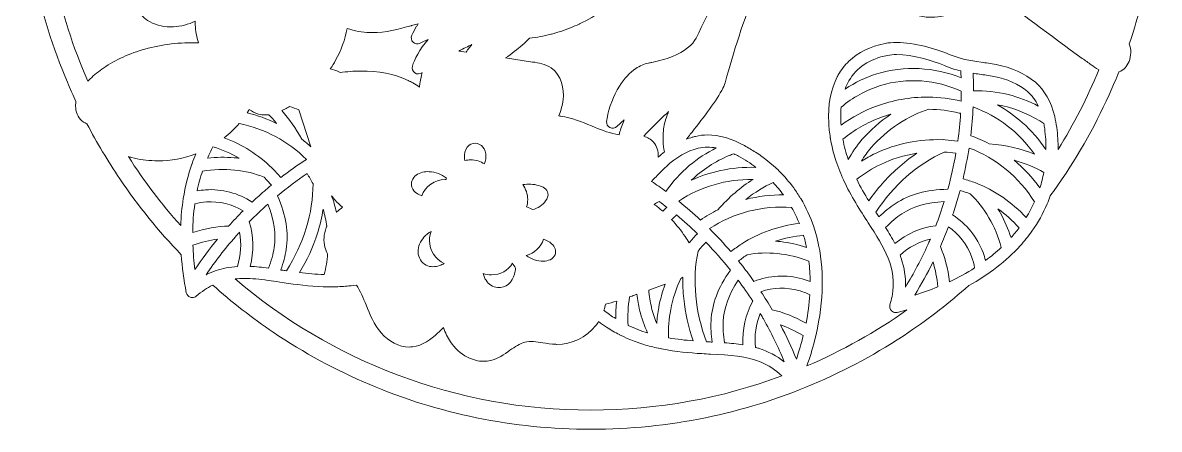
# Model space of a CAD drawing. Header units: inches. Extents: x -8.5 to 16.5, y -24.5 to 7.3.
# Drawn here: x 0.5 to 7.5, y -16 to -13.5 of the extents above; entities that cross this region are included whole.
import ezdxf

# ---------------------------------------------------------------- set-up
doc = ezdxf.new("R2010")
doc.units = ezdxf.units.IN
doc.header["$MEASUREMENT"] = 0
doc.layers.add('Layer 5', color=7, linetype='Continuous')

msp = doc.modelspace()

# ---------------------------------------------------------------- linework, layer by layer
at = {"layer": 'Layer 5', "lineweight": 0}
for points, knots in [([(7.5, -12.5), (7.5, -12.2626), (7.4761, -12.0253), (7.4289, -11.7947), (7.3829, -11.5699), (7.3143, -11.3489), (7.2249, -11.1376), (7.1782, -11.0272), (7.1256, -10.9189), (7.0676, -10.8135), (7.0702, -10.8047), (7.0726, -10.7958), (7.0747, -10.7869), (7.0777, -10.7747), (7.0743, -10.7618), (7.0658, -10.7526), (7.0572, -10.7434), (7.0447, -10.7391), (7.0323, -10.7411), (7.0305, -10.7414), (7.0288, -10.7417), (7.027, -10.7419), (6.9878, -10.6745), (6.9463, -10.6084), (6.9027, -10.5438), (6.9088, -10.5057), (6.9101, -10.4671), (6.9064, -10.4293), (6.9054, -10.4194), (6.8999, -10.4016), (6.8741, -10.3937), (6.869, -10.3921), (6.8624, -10.3907), (6.854, -10.3892), (6.8415, -10.3871), (6.8241, -10.3848), (6.8024, -10.3826), (6.7969, -10.382), (6.7913, -10.3814), (6.7858, -10.3809), (6.6903, -10.2556), (6.5862, -10.1364), (6.4749, -10.0251), (6.3437, -9.8939), (6.2016, -9.7728), (6.0513, -9.6639), (6.0814, -9.5912), (6.0999, -9.5139), (6.1049, -9.4351), (6.1063, -9.4131), (6.1105, -9.3461), (6.0645, -9.3078), (6.0284, -9.2778), (5.9802, -9.2808), (5.9471, -9.2856), (5.8718, -9.2967), (5.7987, -9.3215), (5.7299, -9.3592), (5.7013, -9.3749), (5.6742, -9.3924), (5.6484, -9.4118), (5.6199, -9.3965), (5.5911, -9.3816), (5.5621, -9.3671), (5.5384, -9.3144), (5.5113, -9.264), (5.4856, -9.2163), (5.4624, -9.1731), (5.414, -9.0831), (5.3265, -9.0726), (5.2625, -9.0649), (5.2003, -9.1005), (5.1416, -9.1786), (5.1392, -9.1817), (5.1368, -9.1849), (5.1345, -9.188), (4.9941, -9.14), (4.8505, -9.1008), (4.7053, -9.0711), (4.4747, -9.0239), (4.2374, -9), (4, -9), (3.7626, -9), (3.5253, -9.0239), (3.2947, -9.0711), (3.2639, -9.0774), (3.2333, -9.0841), (3.2027, -9.0913), (3.1892, -9.0933), (3.1758, -9.0965), (3.1625, -9.1009), (3.1109, -9.1136), (3.0596, -9.1274), (3.0086, -9.1425), (3.0079, -9.1417), (3.0072, -9.141), (3.0065, -9.1403), (2.9973, -9.1311), (2.9839, -9.1273), (2.9713, -9.1304), (2.9274, -9.1409), (2.887, -9.1619), (2.8505, -9.1932), (2.7786, -9.2182), (2.7076, -9.2455), (2.6376, -9.2751), (2.4302, -9.3628), (2.2302, -9.4714), (2.0431, -9.5978), (1.8578, -9.723), (1.6835, -9.8668), (1.5251, -10.0251), (1.3668, -10.1835), (1.223, -10.3578), (1.0978, -10.5431), (0.9714, -10.7302), (0.8628, -10.9302), (0.7751, -11.1376), (0.6857, -11.3489), (0.6171, -11.5699), (0.5711, -11.7947), (0.5239, -12.0253), (0.5, -12.2626), (0.5, -12.5), (0.5, -12.7374), (0.5239, -12.9747), (0.5711, -13.2053), (0.6171, -13.4301), (0.6857, -13.6511), (0.7751, -13.8624), (0.7919, -13.9023), (0.8096, -13.9419), (0.828, -13.9812), (0.8256, -13.9943), (0.825, -14.0074), (0.8261, -14.0205), (0.8292, -14.0579), (0.8466, -14.0888), (0.8752, -14.1075), (0.8817, -14.1117), (0.8885, -14.1152), (0.8957, -14.118), (0.9566, -14.2346), (1.0242, -14.348), (1.0978, -14.4569), (1.2099, -14.6229), (1.337, -14.7801), (1.4761, -14.9249), (1.4815, -15.0009), (1.492, -15.079), (1.5076, -15.1589), (1.5102, -15.172), (1.5195, -15.1827), (1.5322, -15.1871), (1.5361, -15.1885), (1.5403, -15.1892), (1.5444, -15.1892), (1.5532, -15.1892), (1.562, -15.186), (1.5689, -15.18), (1.6018, -15.1515), (1.6352, -15.129), (1.6703, -15.112), (1.788, -15.217), (1.9128, -15.3142), (2.0431, -15.4022), (2.2302, -15.5286), (2.4302, -15.6372), (2.6376, -15.7249), (2.8489, -15.8143), (3.0699, -15.8829), (3.2947, -15.9289), (3.5253, -15.9761), (3.7626, -16), (4, -16), (4.2374, -16), (4.4747, -15.9761), (4.7053, -15.9289), (4.9301, -15.8829), (5.1511, -15.8143), (5.3624, -15.7249), (5.5698, -15.6372), (5.7698, -15.5286), (5.9569, -15.4022), (6.086, -15.315), (6.2096, -15.2189), (6.3263, -15.115), (6.4508, -15.0467), (6.5575, -14.9645), (6.6429, -14.8702), (6.6693, -14.8411), (6.6934, -14.811), (6.7155, -14.7799), (6.7156, -14.7797), (6.7158, -14.7794), (6.716, -14.7791), (6.7535, -14.7261), (6.7847, -14.6703), (6.8093, -14.6121), (6.8094, -14.6118), (6.8095, -14.6115), (6.8096, -14.6112), (6.8166, -14.5948), (6.823, -14.5781), (6.8289, -14.5612), (6.854, -14.5269), (6.8785, -14.4921), (6.9022, -14.4569), (7.0286, -14.2698), (7.1372, -14.0698), (7.2249, -13.8624), (7.2338, -13.8414), (7.2424, -13.8204), (7.2509, -13.7992), (7.2515, -13.799), (7.2522, -13.7987), (7.2528, -13.7985), (7.2803, -13.7869), (7.302, -13.7641), (7.314, -13.7343), (7.3276, -13.7003), (7.328, -13.6601), (7.3152, -13.6251), (7.3618, -13.4877), (7.3999, -13.3472), (7.4289, -13.2053), (7.4761, -12.9747), (7.5, -12.7374), (7.5, -12.5)], [0, 0, 0, 0, 1, 1, 1, 2, 2, 2, 3, 3, 3, 4, 4, 4, 5, 5, 5, 6, 6, 6, 7, 7, 7, 8, 8, 8, 9, 9, 9, 10, 10, 10, 11, 11, 11, 12, 12, 12, 13, 13, 13, 14, 14, 14, 15, 15, 15, 16, 16, 16, 17, 17, 17, 18, 18, 18, 19, 19, 19, 20, 20, 20, 21, 21, 21, 22, 22, 22, 23, 23, 23, 24, 24, 24, 25, 25, 25, 26, 26, 26, 27, 27, 27, 28, 28, 28, 29, 29, 29, 30, 30, 30, 31, 31, 31, 32, 32, 32, 33, 33, 33, 34, 34, 34, 35, 35, 35, 36, 36, 36, 37, 37, 37, 38, 38, 38, 39, 39, 39, 40, 40, 40, 41, 41, 41, 42, 42, 42, 43, 43, 43, 44, 44, 44, 45, 45, 45, 46, 46, 46, 47, 47, 47, 48, 48, 48, 49, 49, 49, 50, 50, 50, 51, 51, 51, 52, 52, 52, 53, 53, 53, 54, 54, 54, 55, 55, 55, 56, 56, 56, 57, 57, 57, 58, 58, 58, 59, 59, 59, 60, 60, 60, 61, 61, 61, 62, 62, 62, 63, 63, 63, 64, 64, 64, 65, 65, 65, 66, 66, 66, 67, 67, 67, 68, 68, 68, 69, 69, 69, 70, 70, 70, 71, 71, 71, 72, 72, 72, 73, 73, 73, 74, 74, 74, 75, 75, 75, 76, 76, 76, 76]), ([(0.9987, -13.7739), (0.9685, -13.7947), (0.9404, -13.8174), (0.915, -13.8417), (0.9102, -13.8462), (0.9057, -13.8507), (0.9013, -13.8552), (0.7191, -13.4401), (0.6179, -12.9816), (0.6179, -12.5), (0.6179, -12.2884), (0.6374, -12.0813), (0.6748, -11.8804), (0.6777, -11.8805), (0.6807, -11.8803), (0.6836, -11.8798), (0.6808, -11.9247), (0.6804, -11.969), (0.683, -12.0124), (0.6854, -12.0516), (0.6901, -12.0899), (0.6969, -12.1274), (0.697, -12.1277), (0.697, -12.128), (0.6971, -12.1283), (0.708, -12.1878), (0.7245, -12.2451), (0.7464, -12.2997), (0.7577, -12.3279), (0.7705, -12.3553), (0.7847, -12.3821), (0.806, -12.4222), (0.8306, -12.4607), (0.8583, -12.4973), (0.8586, -12.4978), (0.859, -12.4983), (0.8594, -12.4988), (0.86, -12.4995), (0.8605, -12.5002), (0.861, -12.5009), (0.8616, -12.5017), (0.8622, -12.5025), (0.8628, -12.5032), (0.9142, -12.5699), (0.9759, -12.6303), (1.0475, -12.6838), (1.057, -12.6909), (1.0665, -12.6976), (1.076, -12.704), (1.0472, -12.7499), (1.029, -12.8008), (1.0125, -12.8471), (1.0125, -12.8471), (0.927, -13.0876), (0.927, -13.0876), (0.9176, -13.1137), (0.9021, -13.1575), (0.9191, -13.1991), (0.937, -13.243), (0.9793, -13.2615), (1.0133, -13.2764), (1.0156, -13.2774), (1.0178, -13.2784), (1.0201, -13.2794), (1.0741, -13.3033), (1.1244, -13.3384), (1.1654, -13.3809), (1.1738, -13.3894), (1.1818, -13.3984), (1.1903, -13.4078), (1.2137, -13.4339), (1.2378, -13.4608), (1.2694, -13.4816), (1.3084, -13.5072), (1.3564, -13.5211), (1.408, -13.5216), (1.4091, -13.5217), (1.4102, -13.5217), (1.4112, -13.5217), (1.4561, -13.5217), (1.503, -13.5118), (1.5469, -13.4932), (1.552, -13.491), (1.5571, -13.4887), (1.5621, -13.4863), (1.5621, -13.4939), (1.5623, -13.5014), (1.5626, -13.5088), (1.5644, -13.5456), (1.5712, -13.5826), (1.5829, -13.6197), (1.4698, -13.6159), (1.3568, -13.6289), (1.2528, -13.6578), (1.1581, -13.6841), (1.0719, -13.7236), (0.9987, -13.7739)], [0, 0, 0, 0, 1, 1, 1, 2, 2, 2, 3, 3, 3, 4, 4, 4, 5, 5, 5, 6, 6, 6, 7, 7, 7, 8, 8, 8, 9, 9, 9, 10, 10, 10, 11, 11, 11, 12, 12, 12, 13, 13, 13, 14, 14, 14, 15, 15, 15, 16, 16, 16, 17, 17, 17, 18, 18, 18, 19, 19, 19, 20, 20, 20, 21, 21, 21, 22, 22, 22, 23, 23, 23, 24, 24, 24, 25, 25, 25, 26, 26, 26, 27, 27, 27, 28, 28, 28, 29, 29, 29, 30, 30, 30, 31, 31, 31, 32, 32, 32, 32]), ([(4.375, -13.7399), (4.3683, -13.7413), (4.3614, -13.7428), (4.3542, -13.7444), (4.327, -13.7503), (4.3008, -13.7616), (4.2759, -13.7781), (4.2385, -13.803), (4.2042, -13.8395), (4.1746, -13.8866), (4.1378, -13.9452), (4.1108, -14.0165), (4.0991, -14.0851), (4.098, -14.0913), (4.0971, -14.0974), (4.0963, -14.1035), (4.0942, -14.1193), (4.1024, -14.1346), (4.1166, -14.1418), (4.1308, -14.149), (4.148, -14.1464), (4.1595, -14.1353), (4.1674, -14.1276), (4.1786, -14.1173), (4.1922, -14.1051), (4.1962, -14.1015), (4.2004, -14.0977), (4.2049, -14.0938), (4.2029, -14.0981), (4.2011, -14.1024), (4.1994, -14.1067), (4.1879, -14.1343), (4.1792, -14.1608), (4.1728, -14.1854), (4.121, -14.1782), (4.07, -14.1586), (4.0216, -14.1388), (4.0153, -14.1362), (4.0091, -14.1336), (4.0028, -14.131), (3.9429, -14.1063), (3.881, -14.0807), (3.8138, -14.0713), (3.8096, -14.0707), (3.8055, -14.0702), (3.8014, -14.0698), (3.8076, -14.0552), (3.8127, -14.0407), (3.8169, -14.0261), (3.8224, -14.0069), (3.8262, -13.9877), (3.8284, -13.9684), (3.8356, -13.9036), (3.8199, -13.8184), (3.7539, -13.7736), (3.7178, -13.749), (3.6749, -13.7426), (3.6405, -13.7376), (3.6405, -13.7376), (3.4738, -13.7129), (3.4738, -13.7129), (3.5109, -13.6861), (3.5462, -13.6594), (3.5761, -13.6341), (3.5935, -13.6192), (3.6091, -13.6049), (3.6221, -13.5912), (3.6663, -13.5858), (3.7098, -13.5776), (3.7524, -13.5666), (3.7537, -13.5664), (3.7549, -13.5661), (3.756, -13.5657), (3.7776, -13.56), (3.799, -13.5537), (3.8201, -13.5467), (3.8565, -13.5345), (3.8921, -13.5202), (3.9269, -13.5039), (3.928, -13.5034), (3.9291, -13.5029), (3.9301, -13.5024), (3.981, -13.4783), (4.0301, -13.4498), (4.0771, -13.4171), (4.0781, -13.4165), (4.0791, -13.4158), (4.0801, -13.415), (4.088, -13.4095), (4.0959, -13.4038), (4.1037, -13.398), (4.1473, -13.3656), (4.1888, -13.3294), (4.2279, -13.2899), (4.2295, -13.2885), (4.2311, -13.287), (4.2324, -13.2853), (4.2839, -13.2327), (4.3313, -13.1742), (4.374, -13.1106), (4.3756, -13.1087), (4.377, -13.1066), (4.3781, -13.1044), (4.4213, -13.0392), (4.4595, -12.9688), (4.4923, -12.8938), (4.4923, -12.8938), (4.4923, -12.8938), (4.4923, -12.8937), (4.4928, -12.8928), (4.4931, -12.8919), (4.4935, -12.891), (4.4945, -12.8886), (4.4955, -12.8863), (4.4965, -12.884), (4.513, -12.8833), (4.5294, -12.8823), (4.5458, -12.881), (4.605, -12.9188), (4.6668, -12.953), (4.7322, -12.9809), (4.7821, -13.0022), (4.8323, -13.0185), (4.8822, -13.0299), (4.8187, -13.2344), (4.7323, -13.4196), (4.6478, -13.59), (4.6262, -13.6336), (4.5782, -13.6707), (4.5012, -13.7035), (4.4559, -13.7227), (4.422, -13.7299), (4.375, -13.7399)], [0, 0, 0, 0, 1, 1, 1, 2, 2, 2, 3, 3, 3, 4, 4, 4, 5, 5, 5, 6, 6, 6, 7, 7, 7, 8, 8, 8, 9, 9, 9, 10, 10, 10, 11, 11, 11, 12, 12, 12, 13, 13, 13, 14, 14, 14, 15, 15, 15, 16, 16, 16, 17, 17, 17, 18, 18, 18, 19, 19, 19, 20, 20, 20, 21, 21, 21, 22, 22, 22, 23, 23, 23, 24, 24, 24, 25, 25, 25, 26, 26, 26, 27, 27, 27, 28, 28, 28, 29, 29, 29, 30, 30, 30, 31, 31, 31, 32, 32, 32, 33, 33, 33, 34, 34, 34, 35, 35, 35, 36, 36, 36, 37, 37, 37, 38, 38, 38, 39, 39, 39, 40, 40, 40, 41, 41, 41, 42, 42, 42, 43, 43, 43, 44, 44, 44, 44]), ([(6.8773, -14.2761), (6.8775, -14.2315), (6.8746, -14.1862), (6.8685, -14.1403), (6.8654, -14.1166), (6.8612, -14.0939), (6.856, -14.0724), (6.8341, -13.9821), (6.7941, -13.9117), (6.7367, -13.8627), (6.6731, -13.8085), (6.5872, -13.7696), (6.495, -13.7532), (6.4615, -13.7472), (6.4322, -13.7429), (6.4039, -13.7387), (6.331, -13.7279), (6.2735, -13.7194), (6.2059, -13.6907), (6.122, -13.655), (5.9929, -13.6169), (5.8825, -13.6169), (5.8567, -13.6169), (5.8328, -13.619), (5.8116, -13.6233), (5.7196, -13.6417), (5.6449, -13.6783), (5.5884, -13.7327), (5.5629, -13.7572), (5.5411, -13.7853), (5.5231, -13.817), (5.5211, -13.8206), (5.519, -13.8244), (5.5171, -13.8281), (5.4763, -13.9056), (5.4584, -14.0008), (5.4641, -14.1115), (5.4657, -14.1435), (5.4692, -14.174), (5.4737, -14.2022), (5.4738, -14.2035), (5.474, -14.2048), (5.4743, -14.206), (5.4755, -14.2132), (5.4767, -14.2203), (5.478, -14.2271), (5.4896, -14.2894), (5.5051, -14.3377), (5.5134, -14.361), (5.5212, -14.383), (5.5295, -14.4043), (5.5381, -14.4249), (5.5411, -14.4319), (5.544, -14.4388), (5.5471, -14.4457), (5.5472, -14.446), (5.5474, -14.4464), (5.5475, -14.4467), (5.5501, -14.4526), (5.5527, -14.4584), (5.5554, -14.4641), (5.5555, -14.4644), (5.5556, -14.4647), (5.5558, -14.465), (5.6025, -14.5663), (5.6575, -14.6511), (5.7074, -14.7282), (5.8067, -14.8814), (5.8869, -15.0051), (5.854, -15.1814), (5.8509, -15.1981), (5.8467, -15.2154), (5.8415, -15.2331), (5.8377, -15.246), (5.841, -15.2598), (5.8502, -15.2695), (5.8574, -15.2771), (5.8673, -15.2813), (5.8774, -15.2813), (5.8803, -15.2813), (5.8832, -15.2809), (5.8861, -15.2802), (5.8963, -15.2778), (5.9065, -15.2753), (5.9166, -15.2727), (5.9167, -15.2727), (5.9168, -15.2727), (5.9169, -15.2727), (5.9265, -15.2702), (5.9359, -15.2678), (5.9454, -15.2652), (5.7537, -15.4005), (5.5475, -15.5163), (5.3295, -15.6098), (5.3478, -15.5579), (5.3635, -15.5065), (5.3766, -15.4555), (5.4305, -15.2454), (5.4395, -15.0447), (5.4021, -14.8649), (5.3942, -14.8265), (5.3841, -14.7892), (5.3719, -14.7531), (5.3718, -14.7528), (5.3717, -14.7525), (5.3716, -14.7522), (5.351, -14.691), (5.3244, -14.6332), (5.2921, -14.5793), (5.2917, -14.5787), (5.2914, -14.5781), (5.2911, -14.5776), (5.2778, -14.5556), (5.2637, -14.5343), (5.2486, -14.5136), (5.2218, -14.4771), (5.1921, -14.4427), (5.1596, -14.4106), (5.1593, -14.4102), (5.1589, -14.4098), (5.1585, -14.4095), (5.1577, -14.4086), (5.1568, -14.4078), (5.156, -14.407), (5.1553, -14.4063), (5.1546, -14.4056), (5.1539, -14.4049), (5.1117, -14.3639), (5.0649, -14.3267), (5.0137, -14.2934), (4.9917, -14.2791), (4.9688, -14.2655), (4.9452, -14.2526), (4.8652, -14.2092), (4.7886, -14.1871), (4.7176, -14.1871), (4.6921, -14.1871), (4.6671, -14.19), (4.6432, -14.1957), (4.6364, -14.1973), (4.6296, -14.1992), (4.6228, -14.2012), (4.6113, -14.2046), (4.5997, -14.2085), (4.5882, -14.2129), (4.5925, -14.2074), (4.5969, -14.2018), (4.6012, -14.1962), (4.6083, -14.1871), (4.6153, -14.1781), (4.6221, -14.1695), (4.6947, -14.0768), (4.7754, -13.9737), (4.8123, -13.8988), (4.8198, -13.8835), (4.8255, -13.8694), (4.8289, -13.8568), (4.874, -13.6916), (4.9427, -13.462), (5.0144, -13.3071), (5.053, -13.2237), (5.1032, -13.1375), (5.172, -13.0367), (5.2026, -13.0304), (5.2322, -13.0216), (5.2607, -13.0104), (5.2654, -13.0086), (5.27, -13.0067), (5.2746, -13.0047), (5.2827, -13.0012), (5.2908, -12.9975), (5.2987, -12.9935), (5.3278, -13.033), (5.3688, -13.0717), (5.4213, -13.1088), (5.4217, -13.1091), (5.4221, -13.1093), (5.4225, -13.1096), (5.476, -13.1473), (5.5406, -13.1821), (5.5997, -13.2051), (5.6062, -13.2077), (5.6125, -13.2103), (5.6186, -13.213), (5.6665, -13.2343), (5.7038, -13.2614), (5.7449, -13.2941), (5.7532, -13.3006), (5.7615, -13.3073), (5.7701, -13.3143), (5.7917, -13.3316), (5.8161, -13.3513), (5.8436, -13.3719), (5.9202, -13.4293), (6.0103, -13.4613), (6.0973, -13.4622), (6.0982, -13.4622), (6.0991, -13.4622), (6.0999, -13.4622), (6.1951, -13.4622), (6.2972, -13.4138), (6.4034, -13.3183), (6.4169, -13.3062), (6.43, -13.2938), (6.4429, -13.2813), (6.6344, -13.4284), (6.8299, -13.5738), (7.0256, -13.715), (7.0441, -13.7283), (7.0626, -13.7416), (7.0811, -13.7549), (7.0922, -13.7628), (7.1087, -13.7746), (7.1285, -13.785), (7.058, -13.9562), (6.9738, -14.1203), (6.8773, -14.2761)], [0, 0, 0, 0, 1, 1, 1, 2, 2, 2, 3, 3, 3, 4, 4, 4, 5, 5, 5, 6, 6, 6, 7, 7, 7, 8, 8, 8, 9, 9, 9, 10, 10, 10, 11, 11, 11, 12, 12, 12, 13, 13, 13, 14, 14, 14, 15, 15, 15, 16, 16, 16, 17, 17, 17, 18, 18, 18, 19, 19, 19, 20, 20, 20, 21, 21, 21, 22, 22, 22, 23, 23, 23, 24, 24, 24, 25, 25, 25, 26, 26, 26, 27, 27, 27, 28, 28, 28, 29, 29, 29, 30, 30, 30, 31, 31, 31, 32, 32, 32, 33, 33, 33, 34, 34, 34, 35, 35, 35, 36, 36, 36, 37, 37, 37, 38, 38, 38, 39, 39, 39, 40, 40, 40, 41, 41, 41, 42, 42, 42, 43, 43, 43, 44, 44, 44, 45, 45, 45, 46, 46, 46, 47, 47, 47, 48, 48, 48, 49, 49, 49, 50, 50, 50, 51, 51, 51, 52, 52, 52, 53, 53, 53, 54, 54, 54, 55, 55, 55, 56, 56, 56, 57, 57, 57, 58, 58, 58, 59, 59, 59, 60, 60, 60, 61, 61, 61, 62, 62, 62, 63, 63, 63, 64, 64, 64, 65, 65, 65, 66, 66, 66, 67, 67, 67, 68, 68, 68, 69, 69, 69, 70, 70, 70, 71, 71, 71, 72, 72, 72, 72]), ([(2.4549, -13.8024), (2.4522, -13.801), (2.4495, -13.7997), (2.4468, -13.7985), (2.4302, -13.7907), (2.4127, -13.7843), (2.3945, -13.7795), (2.4061, -13.7624), (2.4169, -13.7449), (2.4268, -13.7271), (2.461, -13.6655), (2.4851, -13.5995), (2.4985, -13.5308), (2.5433, -13.5464), (2.5903, -13.5551), (2.6369, -13.5565), (2.6415, -13.5566), (2.6461, -13.5567), (2.6506, -13.5567), (2.7349, -13.5567), (2.815, -13.535), (2.8927, -13.5139), (2.8927, -13.5139), (2.8941, -13.5135), (2.8941, -13.5135), (2.8941, -13.5135), (2.9363, -13.5021), (2.9363, -13.5021), (2.9328, -13.5073), (2.9294, -13.5126), (2.9261, -13.5178), (2.9149, -13.5359), (2.9048, -13.5544), (2.8963, -13.5729), (2.8897, -13.5874), (2.8929, -13.6045), (2.9043, -13.6155), (2.9158, -13.6266), (2.933, -13.6292), (2.9472, -13.6221), (2.959, -13.6162), (2.9763, -13.6079), (2.9973, -13.5984), (2.9434, -13.6612), (2.9121, -13.7232), (2.9004, -13.7632), (2.8959, -13.7787), (2.9018, -13.7954), (2.9152, -13.8046), (2.9285, -13.8138), (2.9463, -13.8133), (2.9592, -13.8035), (2.9593, -13.8034), (2.9595, -13.8032), (2.9597, -13.8031), (2.9548, -13.8225), (2.9508, -13.8422), (2.9476, -13.862), (2.946, -13.8721), (2.9446, -13.8822), (2.9434, -13.8924), (2.9299, -13.8828), (2.9161, -13.8741), (2.9022, -13.8662), (2.8928, -13.8609), (2.8832, -13.8559), (2.8734, -13.8511), (2.7902, -13.811), (2.6916, -13.7916), (2.5795, -13.7932), (2.5376, -13.7938), (2.4961, -13.7972), (2.4549, -13.8024)], [0, 0, 0, 0, 1, 1, 1, 2, 2, 2, 3, 3, 3, 4, 4, 4, 5, 5, 5, 6, 6, 6, 7, 7, 7, 8, 8, 8, 9, 9, 9, 10, 10, 10, 11, 11, 11, 12, 12, 12, 13, 13, 13, 14, 14, 14, 15, 15, 15, 16, 16, 16, 17, 17, 17, 18, 18, 18, 19, 19, 19, 20, 20, 20, 21, 21, 21, 22, 22, 22, 23, 23, 23, 24, 24, 24, 24]), ([(3.1856, -13.67), (3.216, -13.6542), (3.2427, -13.6411), (3.2663, -13.6303), (3.2606, -13.6369), (3.2551, -13.6436), (3.2499, -13.6504), (3.2433, -13.6591), (3.2371, -13.668), (3.2314, -13.6771), (3.2314, -13.6771), (3.1851, -13.6703), (3.1851, -13.6703), (3.1853, -13.6702), (3.1855, -13.6701), (3.1856, -13.67)], [0, 0, 0, 0, 1, 1, 1, 2, 2, 2, 3, 3, 3, 4, 4, 4, 5, 5, 5, 5]), ([(5.5653, -13.9039), (5.5717, -13.8865), (5.5793, -13.8698), (5.5883, -13.854), (5.635, -13.7719), (5.715, -13.719), (5.8262, -13.6968), (5.8427, -13.6935), (5.8616, -13.6919), (5.8825, -13.6919), (5.9818, -13.6919), (6.103, -13.7284), (6.1766, -13.7597), (6.2121, -13.7747), (6.2451, -13.7849), (6.2777, -13.7925), (6.2785, -13.8069), (6.2791, -13.8212), (6.2796, -13.8356), (6.1162, -13.7682), (5.9292, -13.759), (5.7601, -13.8112), (5.692, -13.8323), (5.626, -13.8638), (5.5653, -13.9039)], [0, 0, 0, 0, 1, 1, 1, 2, 2, 2, 3, 3, 3, 4, 4, 4, 5, 5, 5, 6, 6, 6, 7, 7, 7, 8, 8, 8, 8]), ([(5.7823, -13.8828), (5.9452, -13.8325), (6.1266, -13.8454), (6.2808, -13.9181), (6.2807, -13.9382), (6.2804, -13.9583), (6.2798, -13.9784), (6.2145, -13.9627), (6.1473, -13.9546), (6.0799, -13.9539), (6.0779, -13.9538), (6.0759, -13.9537), (6.0738, -13.9539), (5.9663, -13.9536), (5.8585, -13.9722), (5.758, -14.0095), (5.6803, -14.0384), (5.6073, -14.0779), (5.5401, -14.1272), (5.5373, -14.09), (5.5372, -14.0524), (5.5408, -14.0156), (5.6121, -13.9555), (5.6953, -13.9097), (5.7823, -13.8828)], [0, 0, 0, 0, 1, 1, 1, 2, 2, 2, 3, 3, 3, 4, 4, 4, 5, 5, 5, 6, 6, 6, 7, 7, 7, 8, 8, 8, 8]), ([(6.3535, -13.8069), (6.3664, -13.8089), (6.3795, -13.8108), (6.3929, -13.8128), (6.4207, -13.8169), (6.4495, -13.8212), (6.4819, -13.827), (6.5612, -13.8411), (6.6344, -13.874), (6.688, -13.9198), (6.7151, -13.9428), (6.7373, -13.9726), (6.7548, -14.0088), (6.696, -13.978), (6.6337, -13.9544), (6.5689, -13.9385), (6.4989, -13.9212), (6.4273, -13.9134), (6.3557, -13.915), (6.3558, -13.8789), (6.3551, -13.8429), (6.3535, -13.8069)], [0, 0, 0, 0, 1, 1, 1, 2, 2, 2, 3, 3, 3, 4, 4, 4, 5, 5, 5, 6, 6, 6, 7, 7, 7, 7]), ([(2.0157, -14.0622), (2.032, -14.079), (2.0479, -14.0968), (2.0634, -14.1158), (2.0057, -14.0877), (1.9448, -14.0658), (1.8821, -14.0507), (1.8867, -14.0437), (1.8911, -14.0367), (1.8955, -14.0295), (1.9119, -14.0417), (1.9305, -14.0522), (1.952, -14.0582), (1.9659, -14.0621), (1.9797, -14.0637), (1.9932, -14.0637), (2.0008, -14.0637), (2.0083, -14.0632), (2.0157, -14.0622)], [0, 0, 0, 0, 1, 1, 1, 2, 2, 2, 3, 3, 3, 4, 4, 4, 5, 5, 5, 6, 6, 6, 6]), ([(2.2751, -14.2605), (2.2574, -14.2441), (2.239, -14.2284), (2.2199, -14.2134), (2.1819, -14.1468), (2.1401, -14.0879), (2.0948, -14.0372), (2.1015, -14.0339), (2.1081, -14.0306), (2.1143, -14.0273), (2.124, -14.0222), (2.1335, -14.0169), (2.143, -14.0115), (2.1624, -14.0177), (2.1814, -14.0245), (2.2, -14.032), (2.2, -14.032), (2.2751, -14.2605), (2.2751, -14.2605)], [0, 0, 0, 0, 1, 1, 1, 2, 2, 2, 3, 3, 3, 4, 4, 4, 5, 5, 5, 6, 6, 6, 6]), ([(4.3252, -14.1953), (4.3402, -14.179), (4.3564, -14.162), (4.3731, -14.1447), (4.3845, -14.1331), (4.3961, -14.1214), (4.4078, -14.1097), (4.4336, -14.0842), (4.4571, -14.0621), (4.4783, -14.0432), (4.474, -14.0528), (4.4701, -14.0624), (4.4666, -14.0721), (4.456, -14.1011), (4.449, -14.1307), (4.4457, -14.1609), (4.4412, -14.2027), (4.4435, -14.2458), (4.4527, -14.2912), (4.4395, -14.3017), (4.4266, -14.3129), (4.4143, -14.3247), (4.4155, -14.2868), (4.4059, -14.2558), (4.3853, -14.2321), (4.3683, -14.2125), (4.3474, -14.2014), (4.3252, -14.1953)], [0, 0, 0, 0, 1, 1, 1, 2, 2, 2, 3, 3, 3, 4, 4, 4, 5, 5, 5, 6, 6, 6, 7, 7, 7, 8, 8, 8, 9, 9, 9, 9]), ([(5.7841, -14.0798), (5.8049, -14.0721), (5.826, -14.0653), (5.8474, -14.0593), (5.7808, -14.1039), (5.7183, -14.158), (5.669, -14.2157), (5.6368, -14.2534), (5.6086, -14.2942), (5.5847, -14.3378), (5.5845, -14.3372), (5.5843, -14.3366), (5.584, -14.336), (5.5711, -14.2994), (5.5596, -14.2575), (5.5514, -14.2131), (5.6218, -14.1558), (5.7, -14.111), (5.7841, -14.0798)], [0, 0, 0, 0, 1, 1, 1, 2, 2, 2, 3, 3, 3, 4, 4, 4, 5, 5, 5, 6, 6, 6, 6]), ([(6.2764, -14.0534), (6.2727, -14.111), (6.2669, -14.1685), (6.259, -14.2256), (6.233, -14.2217), (6.2069, -14.219), (6.1808, -14.2174), (6.1752, -14.2158), (6.1692, -14.2154), (6.1633, -14.2165), (6.0221, -14.211), (5.8799, -14.2396), (5.7521, -14.3006), (5.7223, -14.3148), (5.6932, -14.3308), (5.6651, -14.3485), (5.6832, -14.3189), (5.7035, -14.2907), (5.726, -14.2644), (5.8169, -14.158), (5.9623, -14.0619), (6.0812, -14.0289), (6.1439, -14.0296), (6.2065, -14.0374), (6.2671, -14.0524), (6.2702, -14.0531), (6.2733, -14.0534), (6.2764, -14.0534)], [0, 0, 0, 0, 1, 1, 1, 2, 2, 2, 3, 3, 3, 4, 4, 4, 5, 5, 5, 6, 6, 6, 7, 7, 7, 8, 8, 8, 9, 9, 9, 9]), ([(6.7313, -14.3059), (6.6491, -14.2722), (6.5558, -14.2504), (6.4526, -14.2409), (6.4158, -14.2217), (6.3777, -14.2052), (6.3387, -14.1917), (6.3458, -14.1327), (6.3508, -14.0736), (6.3534, -14.0144), (6.5085, -14.0727), (6.6332, -14.1687), (6.7313, -14.3059)], [0, 0, 0, 0, 1, 1, 1, 2, 2, 2, 3, 3, 3, 4, 4, 4, 4]), ([(6.6575, -14.1114), (6.6103, -14.0692), (6.5586, -14.0325), (6.5028, -14.0013), (6.595, -14.0177), (6.6843, -14.0512), (6.7643, -14.1004), (6.7725, -14.1054), (6.7807, -14.1107), (6.7887, -14.1161), (6.7908, -14.1271), (6.7927, -14.1385), (6.7942, -14.1502), (6.7999, -14.193), (6.8025, -14.2352), (6.8021, -14.2765), (6.7589, -14.2142), (6.7106, -14.1589), (6.6575, -14.1114)], [0, 0, 0, 0, 1, 1, 1, 2, 2, 2, 3, 3, 3, 4, 4, 4, 5, 5, 5, 6, 6, 6, 6]), ([(2.0352, -14.3903), (2.0349, -14.39), (2.0345, -14.3896), (2.0341, -14.3893), (1.9521, -14.309), (1.8518, -14.2458), (1.7412, -14.2048), (1.7742, -14.1785), (1.8048, -14.1488), (1.8324, -14.1165), (1.9897, -14.1476), (2.1364, -14.2257), (2.247, -14.3377), (2.1933, -14.3727), (2.1409, -14.4101), (2.0897, -14.4497), (2.0726, -14.429), (2.0544, -14.4092), (2.0352, -14.3903)], [0, 0, 0, 0, 1, 1, 1, 2, 2, 2, 3, 3, 3, 4, 4, 4, 5, 5, 5, 6, 6, 6, 6]), ([(1.8334, -14.3306), (1.823, -14.3293), (1.8125, -14.3282), (1.802, -14.3273), (1.7476, -14.3227), (1.6927, -14.3236), (1.6378, -14.3299), (1.6482, -14.3061), (1.6596, -14.2829), (1.6717, -14.2605), (1.7286, -14.2778), (1.7829, -14.3014), (1.8334, -14.3306)], [0, 0, 0, 0, 1, 1, 1, 2, 2, 2, 3, 3, 3, 4, 4, 4, 4]), ([(3.2487, -14.2497), (3.2634, -14.2389), (3.2831, -14.2357), (3.3007, -14.2404), (3.3182, -14.2451), (3.3334, -14.2575), (3.3423, -14.2734), (3.3524, -14.2916), (3.3542, -14.3134), (3.3513, -14.3339), (3.3498, -14.3446), (3.3472, -14.3551), (3.3439, -14.3654), (3.3196, -14.3496), (3.2906, -14.3404), (3.2595, -14.3404), (3.2468, -14.3404), (3.2346, -14.3419), (3.2228, -14.3448), (3.2208, -14.3329), (3.2196, -14.3209), (3.2203, -14.3089), (3.2216, -14.2863), (3.2305, -14.2631), (3.2487, -14.2497)], [0, 0, 0, 0, 1, 1, 1, 2, 2, 2, 3, 3, 3, 4, 4, 4, 5, 5, 5, 6, 6, 6, 7, 7, 7, 8, 8, 8, 8]), ([(4.6056, -14.3758), (4.5505, -14.4223), (4.502, -14.4755), (4.4611, -14.5343), (4.4322, -14.5132), (4.4029, -14.4927), (4.3731, -14.4729), (4.3734, -14.4722), (4.3737, -14.4715), (4.374, -14.4708), (4.3827, -14.4621), (4.3914, -14.4532), (4.4004, -14.4441), (4.4201, -14.4241), (4.4405, -14.4033), (4.4642, -14.3805), (4.5224, -14.3248), (4.5921, -14.285), (4.6607, -14.2686), (4.6788, -14.2643), (4.6979, -14.2621), (4.7176, -14.2621), (4.7351, -14.2621), (4.7532, -14.2638), (4.7718, -14.2672), (4.7123, -14.2965), (4.6566, -14.3329), (4.6056, -14.3758)], [0, 0, 0, 0, 1, 1, 1, 2, 2, 2, 3, 3, 3, 4, 4, 4, 5, 5, 5, 6, 6, 6, 7, 7, 7, 8, 8, 8, 9, 9, 9, 9]), ([(6.68, -14.696), (6.5929, -14.6012), (6.486, -14.528), (6.3695, -14.4828), (6.3689, -14.4826), (6.3683, -14.4823), (6.3676, -14.4821), (6.3425, -14.4724), (6.317, -14.4641), (6.2912, -14.4571), (6.3061, -14.3941), (6.3185, -14.3309), (6.3283, -14.2676), (6.4929, -14.3282), (6.6377, -14.4472), (6.7316, -14.5997), (6.7167, -14.6327), (6.6995, -14.6648), (6.68, -14.696)], [0, 0, 0, 0, 1, 1, 1, 2, 2, 2, 3, 3, 3, 4, 4, 4, 5, 5, 5, 6, 6, 6, 6]), ([(1.5429, -14.3644), (1.5427, -14.365), (1.5425, -14.3655), (1.5423, -14.3661), (1.5185, -14.433), (1.5007, -14.504), (1.489, -14.5785), (1.4805, -14.6324), (1.4751, -14.6882), (1.4729, -14.7455), (1.3548, -14.6128), (1.247, -14.4707), (1.1507, -14.3205), (1.1571, -14.3224), (1.1635, -14.3242), (1.1702, -14.3259), (1.217, -14.338), (1.265, -14.3447), (1.3132, -14.3461), (1.3197, -14.3463), (1.3262, -14.3464), (1.3327, -14.3464), (1.4123, -14.3464), (1.4919, -14.332), (1.5665, -14.304), (1.5581, -14.3237), (1.5502, -14.3439), (1.5429, -14.3644)], [0, 0, 0, 0, 1, 1, 1, 2, 2, 2, 3, 3, 3, 4, 4, 4, 5, 5, 5, 6, 6, 6, 7, 7, 7, 8, 8, 8, 9, 9, 9, 9]), ([(4.7976, -14.4062), (4.7357, -14.4195), (4.6755, -14.4396), (4.6175, -14.4663), (4.685, -14.4015), (4.7647, -14.349), (4.8516, -14.3134), (4.8605, -14.3097), (4.8695, -14.3062), (4.8787, -14.3029), (4.8888, -14.3077), (4.8991, -14.3129), (4.9094, -14.3185), (4.9474, -14.3391), (4.9829, -14.3618), (5.0161, -14.3865), (4.9403, -14.3847), (4.8672, -14.3912), (4.7976, -14.4062)], [0, 0, 0, 0, 1, 1, 1, 2, 2, 2, 3, 3, 3, 4, 4, 4, 5, 5, 5, 6, 6, 6, 6]), ([(5.7843, -14.3683), (5.8546, -14.3347), (5.9298, -14.3119), (6.0065, -14.3001), (5.9652, -14.3276), (5.9252, -14.3587), (5.8868, -14.3932), (5.8205, -14.4527), (5.7615, -14.52), (5.7108, -14.5937), (5.6853, -14.5522), (5.66, -14.508), (5.6365, -14.4602), (5.6826, -14.424), (5.7322, -14.3931), (5.7843, -14.3683)], [0, 0, 0, 0, 1, 1, 1, 2, 2, 2, 3, 3, 3, 4, 4, 4, 5, 5, 5, 5]), ([(6.1752, -14.2922), (6.1994, -14.2936), (6.2235, -14.2961), (6.2475, -14.2997), (6.2346, -14.3743), (6.2181, -14.4484), (6.198, -14.5215), (6.0632, -14.5247), (5.9625, -14.5525), (5.8743, -14.6103), (5.8405, -14.6324), (5.8078, -14.6588), (5.7733, -14.692), (5.7723, -14.6905), (5.7713, -14.6889), (5.7703, -14.6874), (5.7651, -14.6794), (5.7599, -14.6713), (5.7546, -14.6632), (5.8605, -14.4991), (6.0122, -14.3651), (6.1752, -14.2922)], [0, 0, 0, 0, 1, 1, 1, 2, 2, 2, 3, 3, 3, 4, 4, 4, 5, 5, 5, 6, 6, 6, 7, 7, 7, 7]), ([(6.7646, -14.5137), (6.7195, -14.45), (6.6659, -14.3926), (6.6062, -14.3431), (6.6739, -14.3609), (6.7349, -14.3858), (6.7886, -14.4178), (6.7826, -14.4504), (6.7746, -14.4824), (6.7646, -14.5137)], [0, 0, 0, 0, 1, 1, 1, 2, 2, 2, 3, 3, 3, 3]), ([(1.6069, -14.41), (1.7401, -14.3877), (1.8769, -14.4012), (1.9867, -14.4477), (2.0023, -14.4633), (2.0171, -14.4796), (2.0312, -14.4966), (2.0277, -14.4994), (2.0243, -14.5022), (2.0208, -14.5051), (2.0137, -14.5111), (2.0066, -14.5171), (1.9995, -14.5231), (1.9994, -14.5232), (1.9993, -14.5232), (1.9993, -14.5233), (1.97, -14.5483), (1.9413, -14.5739), (1.9134, -14.6002), (1.8293, -14.5453), (1.7259, -14.518), (1.6259, -14.525), (1.6085, -14.5262), (1.5912, -14.5284), (1.5739, -14.5316), (1.5828, -14.4896), (1.5938, -14.449), (1.6069, -14.41)], [0, 0, 0, 0, 1, 1, 1, 2, 2, 2, 3, 3, 3, 4, 4, 4, 5, 5, 5, 6, 6, 6, 7, 7, 7, 8, 8, 8, 9, 9, 9, 9]), ([(2.9571, -14.5615), (2.9474, -14.5578), (2.938, -14.5536), (2.9292, -14.5481), (2.9146, -14.5389), (2.9017, -14.5257), (2.8963, -14.5093), (2.8874, -14.4823), (2.9007, -14.4514), (2.9233, -14.4342), (2.9459, -14.4171), (2.9757, -14.4118), (3.004, -14.4133), (3.0422, -14.4154), (3.0795, -14.4295), (3.1102, -14.4523), (3.1092, -14.4556), (3.1083, -14.4589), (3.1076, -14.4623), (3.1058, -14.4622), (3.1039, -14.4622), (3.1021, -14.4622), (3.0361, -14.4622), (2.9797, -14.5035), (2.9571, -14.5615)], [0, 0, 0, 0, 1, 1, 1, 2, 2, 2, 3, 3, 3, 4, 4, 4, 5, 5, 5, 6, 6, 6, 7, 7, 7, 8, 8, 8, 8]), ([(2.0696, -14.5612), (2.1278, -14.5127), (2.1884, -14.4671), (2.2511, -14.4245), (2.2643, -14.4449), (2.2766, -14.4658), (2.2878, -14.4872), (2.2888, -14.6658), (2.2295, -14.8593), (2.1238, -15.0235), (2.1143, -15.0221), (2.1047, -15.0207), (2.0952, -15.0193), (2.0934, -15.019), (2.0917, -15.0187), (2.0899, -15.0185), (2.1058, -14.9733), (2.1164, -14.9326), (2.1225, -14.8927), (2.1387, -14.7885), (2.1223, -14.6853), (2.0696, -14.5612)], [0, 0, 0, 0, 1, 1, 1, 2, 2, 2, 3, 3, 3, 4, 4, 4, 5, 5, 5, 6, 6, 6, 7, 7, 7, 7]), ([(3.5793, -14.493), (3.6125, -14.4874), (3.6469, -14.4892), (3.6792, -14.4986), (3.6916, -14.5022), (3.7038, -14.507), (3.714, -14.5147), (3.7243, -14.5225), (3.7325, -14.5335), (3.7348, -14.5461), (3.7378, -14.5627), (3.7304, -14.5794), (3.7207, -14.5931), (3.7016, -14.62), (3.6722, -14.6389), (3.6402, -14.6465), (3.6287, -14.6397), (3.6164, -14.6343), (3.6033, -14.6305), (3.6076, -14.6163), (3.61, -14.6012), (3.61, -14.5856), (3.61, -14.5509), (3.5986, -14.5189), (3.5793, -14.493)], [0, 0, 0, 0, 1, 1, 1, 2, 2, 2, 3, 3, 3, 4, 4, 4, 5, 5, 5, 6, 6, 6, 7, 7, 7, 8, 8, 8, 8]), ([(4.5401, -14.5948), (4.6785, -14.5038), (4.8296, -14.4596), (4.9982, -14.461), (4.9225, -14.5076), (4.85, -14.5702), (4.7815, -14.648), (4.7443, -14.6664), (4.7086, -14.6875), (4.6747, -14.7111), (4.6312, -14.6705), (4.5863, -14.6318), (4.5401, -14.5948)], [0, 0, 0, 0, 1, 1, 1, 2, 2, 2, 3, 3, 3, 4, 4, 4, 4]), ([(4.9545, -14.5841), (5.0088, -14.5398), (5.0649, -14.5053), (5.1224, -14.4807), (5.1452, -14.5048), (5.1663, -14.5301), (5.1858, -14.5566), (5.1077, -14.5555), (5.0297, -14.5649), (4.9545, -14.5841)], [0, 0, 0, 0, 1, 1, 1, 2, 2, 2, 3, 3, 3, 3]), ([(6.4298, -14.9606), (6.4256, -14.9436), (6.4205, -14.9268), (6.4144, -14.9105), (6.3794, -14.8166), (6.3118, -14.7337), (6.2271, -14.6798), (6.2394, -14.6435), (6.2509, -14.6069), (6.2616, -14.5698), (6.2616, -14.5697), (6.2617, -14.5696), (6.2617, -14.5695), (6.2643, -14.5606), (6.2668, -14.5516), (6.2693, -14.5427), (6.2705, -14.5384), (6.2716, -14.534), (6.2728, -14.5297), (6.294, -14.5355), (6.315, -14.5423), (6.3356, -14.5501), (6.4234, -14.6308), (6.4922, -14.7498), (6.5269, -14.8803), (6.4968, -14.9083), (6.4644, -14.9351), (6.4298, -14.9606)], [0, 0, 0, 0, 1, 1, 1, 2, 2, 2, 3, 3, 3, 4, 4, 4, 5, 5, 5, 6, 6, 6, 7, 7, 7, 8, 8, 8, 9, 9, 9, 9]), ([(1.5599, -14.6116), (1.5833, -14.6054), (1.6072, -14.6014), (1.6311, -14.5998), (1.7094, -14.5943), (1.7902, -14.6139), (1.8579, -14.6539), (1.827, -14.6848), (1.7971, -14.7165), (1.768, -14.7489), (1.699, -14.7499), (1.6261, -14.7626), (1.5468, -14.7876), (1.5475, -14.7267), (1.5519, -14.668), (1.5599, -14.6116)], [0, 0, 0, 0, 1, 1, 1, 2, 2, 2, 3, 3, 3, 4, 4, 4, 5, 5, 5, 5]), ([(1.8955, -14.7219), (1.9324, -14.6843), (1.9705, -14.6479), (2.0098, -14.6128), (2.0494, -14.7134), (2.0614, -14.7977), (2.0485, -14.8812), (2.0424, -14.9204), (2.0313, -14.9611), (2.0141, -15.0075), (1.9753, -15.0024), (1.9375, -14.9983), (1.9002, -14.9966), (1.9245, -14.905), (1.923, -14.8094), (1.8955, -14.7219)], [0, 0, 0, 0, 1, 1, 1, 2, 2, 2, 3, 3, 3, 4, 4, 4, 5, 5, 5, 5]), ([(2.4697, -14.6321), (2.457, -14.6413), (2.4454, -14.6508), (2.4348, -14.6609), (2.434, -14.6616), (2.4333, -14.6624), (2.4325, -14.6631), (2.4245, -14.6287), (2.4145, -14.5948), (2.4024, -14.5617), (2.4093, -14.571), (2.4166, -14.5801), (2.4243, -14.5889), (2.438, -14.6044), (2.4532, -14.6188), (2.4697, -14.6321)], [0, 0, 0, 0, 1, 1, 1, 2, 2, 2, 3, 3, 3, 4, 4, 4, 5, 5, 5, 5]), ([(4.4414, -14.6562), (4.4245, -14.6416), (4.407, -14.6276), (4.389, -14.6144), (4.399, -14.6082), (4.4091, -14.6023), (4.4194, -14.5967), (4.4356, -14.6086), (4.4517, -14.6207), (4.4676, -14.633), (4.4587, -14.6406), (4.45, -14.6483), (4.4414, -14.6562)], [0, 0, 0, 0, 1, 1, 1, 2, 2, 2, 3, 3, 3, 4, 4, 4, 4]), ([(4.9281, -14.8577), (4.9275, -14.858), (4.9269, -14.8584), (4.9264, -14.8588), (4.9038, -14.8733), (4.882, -14.889), (4.8611, -14.9058), (4.8191, -14.8566), (4.7753, -14.8094), (4.7298, -14.7642), (4.8758, -14.6668), (5.0573, -14.6199), (5.2358, -14.6338), (5.2537, -14.6654), (5.2695, -14.6982), (5.2833, -14.7323), (5.1553, -14.7469), (5.0332, -14.7902), (4.9281, -14.8577)], [0, 0, 0, 0, 1, 1, 1, 2, 2, 2, 3, 3, 3, 4, 4, 4, 5, 5, 5, 6, 6, 6, 6]), ([(5.9153, -14.673), (5.986, -14.6267), (6.0677, -14.6027), (6.1757, -14.5973), (6.1601, -14.6475), (6.1427, -14.6973), (6.1236, -14.7464), (6.0326, -14.7575), (5.9449, -14.7957), (5.8716, -14.8557), (5.8546, -14.8224), (5.8352, -14.7895), (5.8145, -14.7565), (5.8497, -14.7216), (5.8822, -14.6947), (5.9153, -14.673)], [0, 0, 0, 0, 1, 1, 1, 2, 2, 2, 3, 3, 3, 4, 4, 4, 5, 5, 5, 5]), ([(2.315, -14.7916), (2.3306, -14.7423), (2.3423, -14.6931), (2.3503, -14.6441), (2.36, -14.6788), (2.3675, -14.7142), (2.3725, -14.7499), (2.3714, -14.7526), (2.3703, -14.7552), (2.3693, -14.7579), (2.3539, -14.7984), (2.351, -14.8399), (2.3611, -14.8778), (2.3651, -14.8931), (2.3708, -14.9071), (2.3779, -14.9201), (2.3745, -14.9627), (2.3677, -15.0053), (2.3575, -15.0472), (2.3043, -15.0457), (2.2539, -15.0409), (2.2051, -15.0348), (2.2513, -14.9581), (2.2882, -14.8766), (2.315, -14.7916)], [0, 0, 0, 0, 1, 1, 1, 2, 2, 2, 3, 3, 3, 4, 4, 4, 5, 5, 5, 6, 6, 6, 7, 7, 7, 8, 8, 8, 8]), ([(4.6038, -14.8522), (4.5964, -14.8382), (4.5882, -14.8252), (4.5802, -14.8134), (4.5551, -14.7759), (4.5267, -14.7407), (4.4957, -14.7081), (4.5036, -14.7009), (4.5117, -14.6938), (4.5199, -14.6868), (4.5224, -14.6848), (4.5244, -14.6825), (4.5262, -14.68), (4.5706, -14.7169), (4.6136, -14.7554), (4.6551, -14.7955), (4.6372, -14.8136), (4.6201, -14.8325), (4.6038, -14.8522)], [0, 0, 0, 0, 1, 1, 1, 2, 2, 2, 3, 3, 3, 4, 4, 4, 5, 5, 5, 6, 6, 6, 6]), ([(6.5871, -14.8191), (6.5702, -14.7665), (6.5483, -14.7161), (6.5216, -14.6685), (6.5165, -14.6592), (6.5111, -14.6501), (6.5057, -14.6412), (6.5531, -14.6752), (6.597, -14.7148), (6.6363, -14.7595), (6.6209, -14.7798), (6.6045, -14.7997), (6.5871, -14.8191)], [0, 0, 0, 0, 1, 1, 1, 2, 2, 2, 3, 3, 3, 4, 4, 4, 4]), ([(6.2079, -15.0911), (6.1979, -15.0086), (6.1794, -14.9369), (6.1518, -14.8736), (6.1693, -14.8338), (6.1857, -14.7934), (6.2011, -14.7525), (6.2655, -14.7977), (6.3168, -14.8632), (6.3441, -14.9367), (6.3525, -14.9591), (6.3588, -14.9825), (6.3628, -15.0065), (6.3148, -15.037), (6.2631, -15.0653), (6.2079, -15.0911)], [0, 0, 0, 0, 1, 1, 1, 2, 2, 2, 3, 3, 3, 4, 4, 4, 5, 5, 5, 5]), ([(1.5605, -15.0166), (1.554, -14.9653), (1.5498, -14.9151), (1.5479, -14.8661), (1.6016, -14.8479), (1.6517, -14.8356), (1.6992, -14.8292), (1.6499, -14.8894), (1.6036, -14.9519), (1.5605, -15.0166)], [0, 0, 0, 0, 1, 1, 1, 2, 2, 2, 3, 3, 3, 3]), ([(1.6294, -15.0485), (1.6845, -14.9666), (1.7448, -14.8885), (1.8096, -14.8146), (1.8121, -14.8124), (1.8144, -14.8099), (1.8162, -14.8071), (1.8223, -14.8002), (1.8285, -14.7933), (1.8347, -14.7865), (1.8482, -14.855), (1.8439, -14.9277), (1.822, -14.9971), (1.7747, -15.0002), (1.7313, -15.0086), (1.6905, -15.0226), (1.6696, -15.0297), (1.6493, -15.0383), (1.6294, -15.0485)], [0, 0, 0, 0, 1, 1, 1, 2, 2, 2, 3, 3, 3, 4, 4, 4, 5, 5, 5, 6, 6, 6, 6]), ([(3.0964, -14.9784), (3.0868, -14.9835), (3.0768, -14.988), (3.0664, -14.9915), (3.0399, -15.0003), (3.0099, -15.0019), (2.9848, -14.9896), (2.9547, -14.9749), (2.9361, -14.9414), (2.9351, -14.9078), (2.934, -14.8743), (2.9489, -14.8415), (2.9713, -14.8166), (2.9839, -14.8025), (2.9988, -14.7908), (3.015, -14.7808), (3.0083, -14.7983), (3.0048, -14.8171), (3.0048, -14.8366), (3.0048, -14.8996), (3.0424, -14.954), (3.0964, -14.9784)], [0, 0, 0, 0, 1, 1, 1, 2, 2, 2, 3, 3, 3, 4, 4, 4, 5, 5, 5, 6, 6, 6, 7, 7, 7, 7]), ([(3.7078, -14.8292), (3.7259, -14.836), (3.7435, -14.844), (3.7577, -14.8568), (3.7765, -14.8737), (3.7881, -14.9011), (3.7791, -14.9247), (3.7739, -14.9384), (3.7623, -14.9491), (3.7491, -14.9553), (3.7358, -14.9616), (3.721, -14.9638), (3.7063, -14.964), (3.669, -14.9646), (3.6317, -14.9521), (3.6017, -14.9299), (3.6516, -14.9161), (3.6915, -14.8781), (3.7078, -14.8292)], [0, 0, 0, 0, 1, 1, 1, 2, 2, 2, 3, 3, 3, 4, 4, 4, 5, 5, 5, 6, 6, 6, 6]), ([(5.1677, -14.8441), (5.1572, -14.8428), (5.1467, -14.8418), (5.1363, -14.8409), (5.1917, -14.8226), (5.2496, -14.8105), (5.3088, -14.805), (5.3162, -14.8294), (5.3226, -14.8544), (5.3279, -14.8799), (5.2755, -14.8626), (5.2219, -14.8506), (5.1677, -14.8441)], [0, 0, 0, 0, 1, 1, 1, 2, 2, 2, 3, 3, 3, 4, 4, 4, 4]), ([(5.9101, -14.9455), (5.908, -14.9393), (5.9058, -14.9331), (5.9035, -14.927), (5.9576, -14.8784), (6.022, -14.8445), (6.09, -14.8285), (6.0863, -14.8369), (6.0826, -14.8454), (6.0788, -14.8539), (6.077, -14.8567), (6.0757, -14.8597), (6.0747, -14.8629), (6.0343, -14.9524), (5.9881, -15.0396), (5.9363, -15.1236), (5.9391, -15.0634), (5.9304, -15.005), (5.9101, -14.9455)], [0, 0, 0, 0, 1, 1, 1, 2, 2, 2, 3, 3, 3, 4, 4, 4, 5, 5, 5, 6, 6, 6, 6]), ([(4.7459, -15.4627), (4.7441, -15.4626), (4.7423, -15.4625), (4.7405, -15.4624), (4.731, -15.4619), (4.7213, -15.4613), (4.7116, -15.4608), (4.6414, -15.2786), (4.6225, -15.077), (4.6595, -14.9024), (4.6749, -14.8837), (4.6911, -14.8657), (4.7082, -14.8484), (4.7609, -14.9028), (4.8111, -14.9597), (4.8583, -15.019), (4.7815, -15.1299), (4.7446, -15.2276), (4.7394, -15.3329), (4.7373, -15.3732), (4.7394, -15.4153), (4.7459, -15.4627)], [0, 0, 0, 0, 1, 1, 1, 2, 2, 2, 3, 3, 3, 4, 4, 4, 5, 5, 5, 6, 6, 6, 7, 7, 7, 7]), ([(4.9348, -14.9961), (4.9348, -14.996), (4.9347, -14.9959), (4.9346, -14.9958), (4.9289, -14.9885), (4.9232, -14.9812), (4.9174, -14.9739), (4.9146, -14.9704), (4.9118, -14.9669), (4.909, -14.9635), (4.9262, -14.9497), (4.944, -14.9368), (4.9625, -14.9246), (5.0794, -14.9013), (5.2161, -14.9158), (5.342, -14.9646), (5.3469, -15.0054), (5.3495, -15.0474), (5.3497, -15.0904), (5.3335, -15.0837), (5.3169, -15.078), (5.3001, -15.0733), (5.2036, -15.0463), (5.0968, -15.0521), (5.0034, -15.0888), (4.9813, -15.0574), (4.9585, -15.0266), (4.9348, -14.9961)], [0, 0, 0, 0, 1, 1, 1, 2, 2, 2, 3, 3, 3, 4, 4, 4, 5, 5, 5, 6, 6, 6, 7, 7, 7, 8, 8, 8, 9, 9, 9, 9]), ([(3.3868, -15.0488), (3.4414, -15.0488), (3.4896, -15.0205), (3.5173, -14.9777), (3.5228, -14.9875), (3.5286, -14.9972), (3.5347, -15.0066), (3.5344, -15.0193), (3.5325, -15.032), (3.5288, -15.0442), (3.5144, -15.0923), (3.4787, -15.1328), (3.4237, -15.127), (3.3949, -15.124), (3.3685, -15.1064), (3.3533, -15.0821), (3.3486, -15.0746), (3.339, -15.0563), (3.3354, -15.0401), (3.3515, -15.0457), (3.3688, -15.0488), (3.3868, -15.0488)], [0, 0, 0, 0, 1, 1, 1, 2, 2, 2, 3, 3, 3, 4, 4, 4, 5, 5, 5, 6, 6, 6, 7, 7, 7, 7]), ([(5.9937, -15.1733), (6.0348, -15.1073), (6.0726, -15.0393), (6.1071, -14.9695), (6.1208, -15.0154), (6.1304, -15.0661), (6.136, -15.1226), (6.0906, -15.1411), (6.0432, -15.158), (5.9937, -15.1733)], [0, 0, 0, 0, 1, 1, 1, 2, 2, 2, 3, 3, 3, 3]), ([(4, -15.8821), (3.1644, -15.8821), (2.3986, -15.5775), (1.8078, -15.0735), (1.826, -15.0716), (1.8448, -15.0707), (1.8642, -15.0707), (1.911, -15.0707), (1.96, -15.0758), (2.0112, -15.0828), (2.035, -15.086), (2.0594, -15.0897), (2.0841, -15.0934), (2.1011, -15.0959), (2.1184, -15.0985), (2.1362, -15.1011), (2.1364, -15.1011), (2.1367, -15.1012), (2.137, -15.1012), (2.2123, -15.1121), (2.2951, -15.122), (2.3843, -15.1227), (2.3849, -15.1227), (2.3856, -15.1227), (2.3862, -15.1227), (2.3866, -15.1227), (2.3869, -15.1227), (2.3873, -15.1227), (2.3896, -15.1227), (2.3918, -15.1227), (2.3941, -15.1227), (2.3982, -15.1227), (2.4022, -15.1227), (2.4063, -15.1227), (2.4063, -15.1227), (2.4063, -15.1227), (2.4063, -15.1227), (2.4064, -15.1227), (2.4064, -15.1227), (2.4064, -15.1227), (2.4375, -15.1224), (2.4685, -15.1209), (2.4987, -15.1183), (2.5114, -15.1172), (2.531, -15.1151), (2.5554, -15.1113), (2.5801, -15.1485), (2.5976, -15.1919), (2.6147, -15.2341), (2.6385, -15.2932), (2.6631, -15.3543), (2.7072, -15.4058), (2.7549, -15.4617), (2.8183, -15.4934), (2.8802, -15.4934), (2.8869, -15.4934), (2.8937, -15.4931), (2.9004, -15.4923), (2.9641, -15.485), (3.0144, -15.4456), (3.0552, -15.4081), (3.0674, -15.3968), (3.0794, -15.3852), (3.0912, -15.3733), (3.1031, -15.4065), (3.1172, -15.4349), (3.134, -15.4604), (3.1604, -15.5002), (3.1975, -15.5339), (3.2384, -15.5552), (3.2714, -15.5724), (3.3055, -15.5811), (3.3391, -15.5811), (3.3529, -15.5811), (3.3667, -15.5796), (3.3802, -15.5766), (3.4274, -15.5661), (3.4649, -15.5394), (3.5011, -15.5136), (3.5319, -15.4917), (3.5609, -15.471), (3.5926, -15.4632), (3.6262, -15.4549), (3.6635, -15.461), (3.703, -15.4674), (3.7289, -15.4717), (3.7557, -15.476), (3.7833, -15.4767), (3.7856, -15.4768), (3.7879, -15.4768), (3.7902, -15.4768), (3.8811, -15.4768), (3.9719, -15.4333), (4.0286, -15.3623), (4.0351, -15.3541), (4.0412, -15.3456), (4.0468, -15.3367), (4.0619, -15.3483), (4.0779, -15.3597), (4.0947, -15.3707), (4.1219, -15.3884), (4.149, -15.4037), (4.1747, -15.4169), (4.1751, -15.4171), (4.1754, -15.4172), (4.1758, -15.4174), (4.2419, -15.451), (4.2989, -15.4699), (4.3254, -15.4778), (4.3552, -15.4867), (4.3845, -15.4941), (4.4132, -15.5003), (4.414, -15.5005), (4.4149, -15.5007), (4.4158, -15.5009), (4.422, -15.5022), (4.4281, -15.5035), (4.4342, -15.5047), (4.4346, -15.5048), (4.4351, -15.5049), (4.4355, -15.505), (4.5235, -15.5225), (4.606, -15.5295), (4.6826, -15.5342), (4.6829, -15.5342), (4.6831, -15.5342), (4.6833, -15.5342), (4.7013, -15.5353), (4.719, -15.5363), (4.7364, -15.5372), (4.8538, -15.5437), (4.9568, -15.5493), (5.0481, -15.5875), (5.0931, -15.6063), (5.1353, -15.633), (5.175, -15.6716), (4.8089, -15.8077), (4.413, -15.8821), (4, -15.8821)], [0, 0, 0, 0, 1, 1, 1, 2, 2, 2, 3, 3, 3, 4, 4, 4, 5, 5, 5, 6, 6, 6, 7, 7, 7, 8, 8, 8, 9, 9, 9, 10, 10, 10, 11, 11, 11, 12, 12, 12, 13, 13, 13, 14, 14, 14, 15, 15, 15, 16, 16, 16, 17, 17, 17, 18, 18, 18, 19, 19, 19, 20, 20, 20, 21, 21, 21, 22, 22, 22, 23, 23, 23, 24, 24, 24, 25, 25, 25, 26, 26, 26, 27, 27, 27, 28, 28, 28, 29, 29, 29, 30, 30, 30, 31, 31, 31, 32, 32, 32, 33, 33, 33, 34, 34, 34, 35, 35, 35, 36, 36, 36, 37, 37, 37, 38, 38, 38, 39, 39, 39, 40, 40, 40, 41, 41, 41, 42, 42, 42, 43, 43, 43, 44, 44, 44, 45, 45, 45, 46, 46, 46, 46]), ([(4.4568, -15.1067), (4.4396, -15.153), (4.4262, -15.2007), (4.4171, -15.2493), (4.4111, -15.2818), (4.4069, -15.3147), (4.4046, -15.3478), (4.3913, -15.3157), (4.3806, -15.2827), (4.3725, -15.249), (4.3645, -15.2153), (4.359, -15.1793), (4.3558, -15.1425), (4.3558, -15.1425), (4.4568, -15.1067), (4.4568, -15.1067)], [0, 0, 0, 0, 1, 1, 1, 2, 2, 2, 3, 3, 3, 4, 4, 4, 5, 5, 5, 5]), ([(4.5713, -15.195), (4.5804, -15.2836), (4.6, -15.3709), (4.6297, -15.4553), (4.5811, -15.4514), (4.5305, -15.4459), (4.478, -15.4367), (4.4759, -15.3781), (4.4802, -15.3199), (4.4908, -15.2631), (4.5033, -15.1964), (4.5244, -15.1317), (4.5532, -15.0705), (4.5575, -15.0684), (4.5618, -15.0661), (4.566, -15.0635), (4.565, -15.1067), (4.5668, -15.1505), (4.5713, -15.195)], [0, 0, 0, 0, 1, 1, 1, 2, 2, 2, 3, 3, 3, 4, 4, 4, 5, 5, 5, 6, 6, 6, 6]), ([(4.9361, -15.4796), (4.8992, -15.4738), (4.8612, -15.4701), (4.8223, -15.4673), (4.8148, -15.4184), (4.8122, -15.3763), (4.8142, -15.3367), (4.8185, -15.2523), (4.8472, -15.1722), (4.9064, -15.0817), (4.9378, -15.1239), (4.9678, -15.1673), (4.9963, -15.2116), (4.9516, -15.2917), (4.9308, -15.3851), (4.9361, -15.4796)], [0, 0, 0, 0, 1, 1, 1, 2, 2, 2, 3, 3, 3, 4, 4, 4, 5, 5, 5, 5]), ([(4.3486, -15.4065), (4.348, -15.4063), (4.3474, -15.4061), (4.3468, -15.4059), (4.3096, -15.3948), (4.269, -15.3794), (4.2282, -15.3599), (4.2251, -15.3008), (4.2282, -15.242), (4.2375, -15.1844), (4.2476, -15.1808), (4.2577, -15.1773), (4.2678, -15.1737), (4.2678, -15.1737), (4.2829, -15.1683), (4.2829, -15.1683), (4.2866, -15.202), (4.2921, -15.235), (4.2996, -15.2664), (4.3111, -15.3146), (4.3275, -15.3614), (4.3486, -15.4065)], [0, 0, 0, 0, 1, 1, 1, 2, 2, 2, 3, 3, 3, 4, 4, 4, 5, 5, 5, 6, 6, 6, 7, 7, 7, 7]), ([(5.1156, -15.2638), (5.0938, -15.2262), (5.0708, -15.1891), (5.0468, -15.1526), (5.1213, -15.1271), (5.2044, -15.1243), (5.2799, -15.1455), (5.303, -15.152), (5.3255, -15.1607), (5.3473, -15.1715), (5.3437, -15.2284), (5.3361, -15.2868), (5.3245, -15.3465), (5.2519, -15.306), (5.183, -15.2788), (5.1156, -15.2638)], [0, 0, 0, 0, 1, 1, 1, 2, 2, 2, 3, 3, 3, 4, 4, 4, 5, 5, 5, 5]), ([(4.1582, -15.2105), (4.154, -15.2462), (4.1519, -15.2822), (4.1521, -15.3184), (4.1269, -15.3028), (4.1024, -15.2856), (4.0796, -15.2668), (4.0836, -15.2543), (4.0869, -15.2414), (4.0894, -15.2284), (4.1126, -15.2234), (4.1355, -15.2173), (4.1582, -15.2105)], [0, 0, 0, 0, 1, 1, 1, 2, 2, 2, 3, 3, 3, 4, 4, 4, 4]), ([(5.0313, -15.5014), (5.0251, -15.4995), (5.0188, -15.4977), (5.0125, -15.4959), (5.0051, -15.4235), (5.0156, -15.3515), (5.0427, -15.2872), (5.0474, -15.2951), (5.0521, -15.3031), (5.0567, -15.3111), (5.0579, -15.3142), (5.0596, -15.3171), (5.0616, -15.3198), (5.1101, -15.4052), (5.1533, -15.4938), (5.1907, -15.5852), (5.1437, -15.5475), (5.0914, -15.5201), (5.0313, -15.5014)], [0, 0, 0, 0, 1, 1, 1, 2, 2, 2, 3, 3, 3, 4, 4, 4, 5, 5, 5, 6, 6, 6, 6]), ([(5.2647, -15.568), (5.2356, -15.4959), (5.2029, -15.4253), (5.1668, -15.3564), (5.212, -15.3723), (5.2586, -15.3945), (5.3075, -15.4232), (5.2957, -15.4708), (5.2815, -15.5191), (5.2647, -15.568)], [0, 0, 0, 0, 1, 1, 1, 2, 2, 2, 3, 3, 3, 3])]:
    msp.add_open_spline(points, degree=3, knots=knots, dxfattribs=at)

doc.saveas('drawing.dxf')
